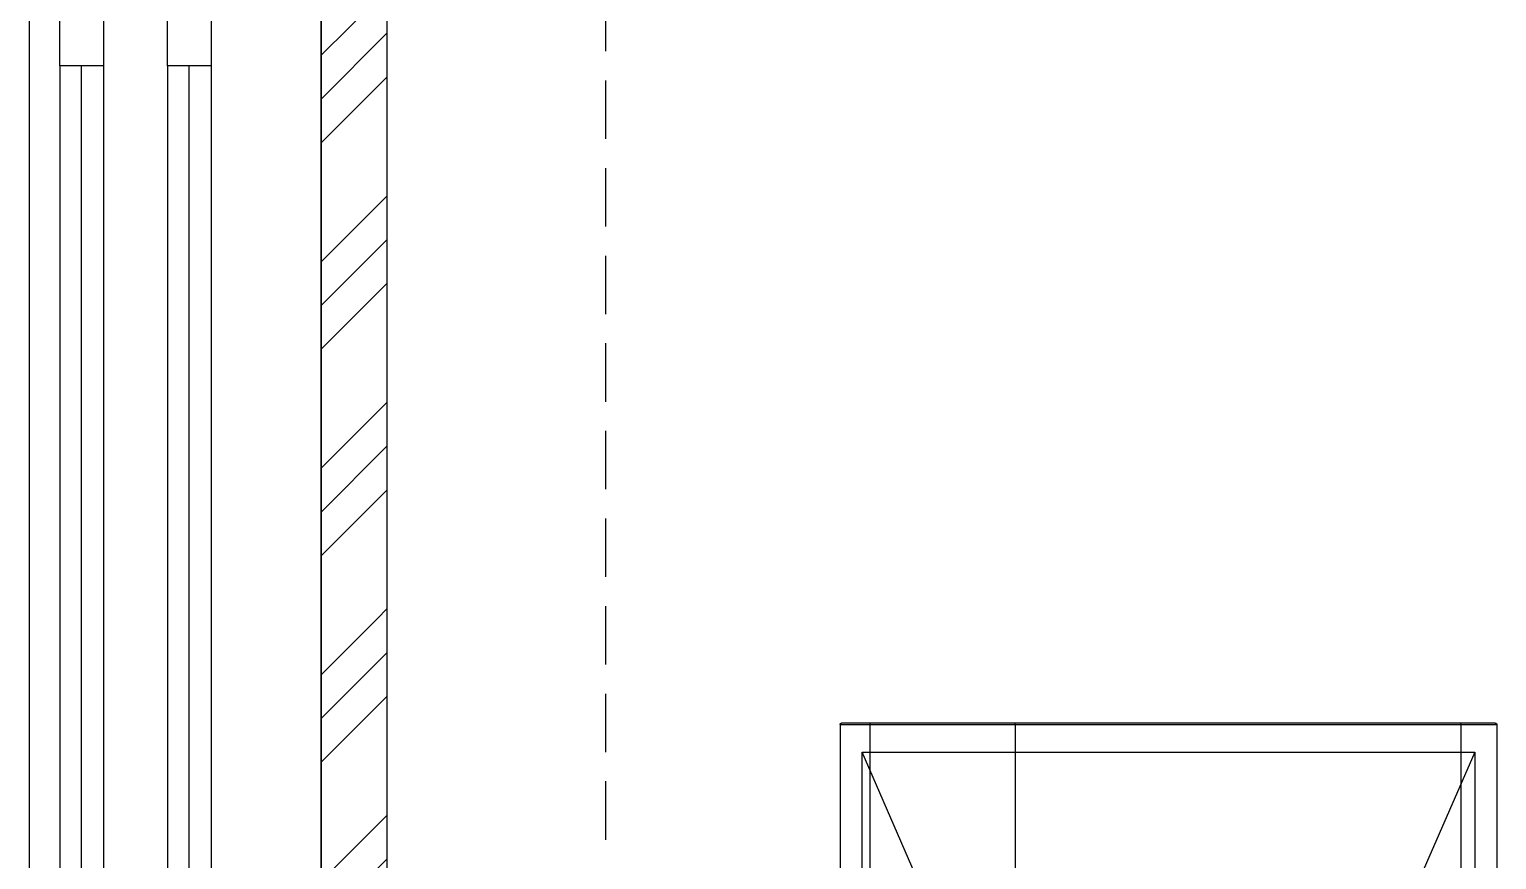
# Model space of a CAD drawing. Header units: inches. Extents: x 47110 to 276445, y 19043 to 183074.
# Drawn here: x 136477 to 137483, y 131546 to 132114 of the extents above; entities that cross this region are included whole.
import ezdxf

# ---------------------------------------------------------------- set-up
doc = ezdxf.new("R2010")
doc.units = ezdxf.units.IN
doc.header["$LTSCALE"] = 50
doc.header["$MEASUREMENT"] = 0
doc.linetypes.add('DH-HID2', pattern=[1.2, 0.8, -0.4])
for name, color, linetype in [('3.기호.계단선', 30, 'Continuous'), ('FU-FURM', 251, 'DH-HID2'), ('도면층4', 4, 'Continuous'), ('도면층5', 5, 'Continuous')]:
    doc.layers.add(name, color=color, linetype=linetype)
doc.layers.add('purge', color=190, linetype='Continuous', plot=False)

# ---------------------------------------------------------------- blocks, each defined once
blk = doc.blocks.new('fffsere')
at = {"layer": '도면층4'}
for p, q in [((51946.1, 22258.7), (51946.1, 24048.7)), ((52146.1, 24048.7), (52146.1, 22258.7)), ((51981.9, 23183.7), (51981.9, 23958.7)), ((52055.7, 23183.7), (52055.7, 23958.7))]:
    blk.add_line(p, q, dxfattribs=at)
for points in [[(51996.9, 23958.7), (51966.9, 23958.7), (51966.9, 24018.7), (51996.9, 24018.7)], [(52070.7, 23958.7), (52040.7, 23958.7), (52040.7, 24018.7), (52070.7, 24018.7)]]:
    blk.add_lwpolyline(points, close=True, dxfattribs=at)
at = {"layer": '도면층5'}
for p, q in [((51966.9, 23958.7), (51966.9, 23183.7)), ((51996.9, 23958.7), (51996.9, 23183.7)), ((52040.7, 23958.7), (52040.7, 23183.7)), ((52070.7, 23958.7), (52070.7, 23183.7))]:
    blk.add_line(p, q, dxfattribs=at)
blk = doc.blocks.new('FSFSGF')
at = {"color": 8}
for p, q in [((325189.3, 82161.4), (325189.3, 82268.9)), ((325213.9, 82161.4), (325213.9, 82268.9)), ((325519.3, 82161.4), (325519.3, 82268.9)), ((325618.9, 82161.4), (325618.9, 82268.9)), ((325639.3, 82161.4), (325639.3, 82268.9)), ((325191.7, 82161.4), (325189.3, 82161.4)), ((325189.3, 82161.3), (325189.3, 82161.4)), ((325189.3, 82161.2), (325189.3, 82161.3)), ((325189.4, 82161.1), (325189.3, 82161.2)), ((325189.4, 82161), (325189.4, 82161.1)), ((325189.4, 82160.9), (325189.4, 82161)), ((325189.5, 82160.8), (325189.4, 82160.9)), ((325189.5, 82160.7), (325189.5, 82160.8)), ((325189.6, 82160.6), (325189.5, 82160.7)), ((325189.7, 82160.6), (325189.6, 82160.6)), ((325189.8, 82160.5), (325189.7, 82160.6)), ((325189.9, 82160.4), (325189.8, 82160.5)), ((325189.8, 82160.5), (325189.8, 82160.5)), ((325190, 82160.4), (325189.9, 82160.4)), ((325190.1, 82160.4), (325190, 82160.4)), ((325190.2, 82160.4), (325190.1, 82160.4)), ((325190.3, 82160.4), (325190.2, 82160.4)), ((325190.2, 82160.4), (325190.2, 82160.4)), ((325190.3, 82160.4), (325192.7, 82160.4)), ((325190.3, 82160.4), (325190.3, 82160.4)), ((325194.6, 82161.4), (325191.7, 82161.4)), ((325192.7, 82160.4), (325195.5, 82160.4)), ((325198, 82161.4), (325194.6, 82161.4)), ((325195.5, 82160.4), (325198.7, 82160.4)), ((325201.6, 82161.4), (325198, 82161.4)), ((325198.7, 82160.4), (325202.2, 82160.4)), ((325205.6, 82161.4), (325201.6, 82161.4)), ((325202.2, 82160.4), (325206, 82160.4)), ((325209.7, 82161.4), (325205.6, 82161.4)), ((325206, 82160.4), (325209.9, 82160.4)), ((325213.9, 82161.4), (325209.7, 82161.4)), ((325209.9, 82160.4), (325214, 82160.4)), ((325519.3, 82161.4), (325213.9, 82161.4)), ((325214, 82160.7), (325213.9, 82161.4)), ((325214, 82160.4), (325214, 82160.7)), ((325214, 82160.4), (325519.3, 82160.4)), ((325618.9, 82161.4), (325519.3, 82161.4)), ((325519.3, 82161.4), (325519.3, 82160.7)), ((325519.3, 82160.7), (325519.3, 82160.4)), ((325519.3, 82160.4), (325618.7, 82160.4)), ((325618.8, 82160.7), (325618.7, 82160.4)), ((325618.7, 82160.4), (325622.6, 82160.4)), ((325618.9, 82161.4), (325618.8, 82160.7)), ((325623, 82161.4), (325618.9, 82161.4)), ((325622.6, 82160.4), (325626.3, 82160.4)), ((325626.9, 82161.4), (325623, 82161.4)), ((325626.3, 82160.4), (325629.8, 82160.4)), ((325630.5, 82161.4), (325626.9, 82161.4)), ((325629.8, 82160.4), (325633, 82160.4)), ((325633.8, 82161.4), (325630.5, 82161.4)), ((325633, 82160.4), (325635.9, 82160.4)), ((325636.8, 82161.4), (325633.8, 82161.4)), ((325635.9, 82160.4), (325638.3, 82160.4)), ((325639.3, 82161.4), (325636.8, 82161.4)), ((325638.4, 82160.4), (325638.3, 82160.4)), ((325638.5, 82160.4), (325638.4, 82160.4)), ((325638.4, 82160.4), (325638.4, 82160.4)), ((325638.6, 82160.4), (325638.5, 82160.4)), ((325638.5, 82160.4), (325638.5, 82160.4)), ((325638.7, 82160.4), (325638.6, 82160.4)), ((325638.8, 82160.5), (325638.7, 82160.4)), ((325638.9, 82160.5), (325638.8, 82160.5)), ((325639, 82160.6), (325638.9, 82160.6)), ((325638.9, 82160.6), (325638.9, 82160.5)), ((325639.1, 82160.7), (325639, 82160.6)), ((325639.2, 82160.9), (325639.1, 82160.8)), ((325639.1, 82160.8), (325639.1, 82160.7)), ((325639.3, 82161.1), (325639.2, 82161)), ((325639.2, 82161), (325639.2, 82160.9)), ((325639.3, 82161.4), (325639.3, 82161.3)), ((325639.3, 82161.3), (325639.3, 82161.2)), ((325639.3, 82161.2), (325639.3, 82161.1))]:
    blk.add_line(p, q, dxfattribs=at)
at = {"layer": 'purge', "color": 1}
for p, q in [((325204.3, 82180.4), (325624.3, 83140.4)), ((325204.3, 83140.4), (325624.3, 82180.4))]:
    blk.add_line(p, q, dxfattribs=at)
blk.add_lwpolyline([(325204.3, 82180.4), (325204.3, 83140.4), (325624.3, 83140.4), (325624.3, 82180.4)], close=True, dxfattribs=at)

msp = doc.modelspace()

# ---------------------------------------------------------------- hatches: boundary and pattern name
at = {"layer": '3.기호.계단선'}
h = msp.add_hatch(dxfattribs=at)
h.set_pattern_fill('GOST_GROUND', color=256, scale=10)
h.set_pattern_definition([(45, (84531.4, 105830.67), (141.42136, 0), [200]), (45, (84561.4, 105830.67), (141.42136, 0), [200]), (45, (84591.4, 105830.67), (141.42136, 0), [200])])
h.paths.add_polyline_path([(136677.4644833, 132139.3407211), (136722.4644833, 132139.3407211), (136722.4644833, 130039.3407211), (136677.4644833, 130039.3407211)])

# ---------------------------------------------------------------- linework, layer by layer
msp.add_lwpolyline([(136677.4644833, 132139.3407211), (136722.4644833, 132139.3407211), (136722.4644833, 130039.3407211), (136677.4644833, 130039.3407211), (136677.4644833, 132139.3407211)], dxfattribs=at)
at = {"layer": 'FU-FURM'}
msp.add_line((136872.4644833, 132139.3407211), (136872.4644833, 130039.3407211), dxfattribs=at)

# ---------------------------------------------------------------- block references
msp.add_blockref('fffsere', (84531.4049133, 108130.6654167))
at = {"rotation": 180}
msp.add_blockref('FSFSGF', (462672.4609004, 213799.5969701), dxfattribs=at)

doc.saveas('drawing.dxf')
